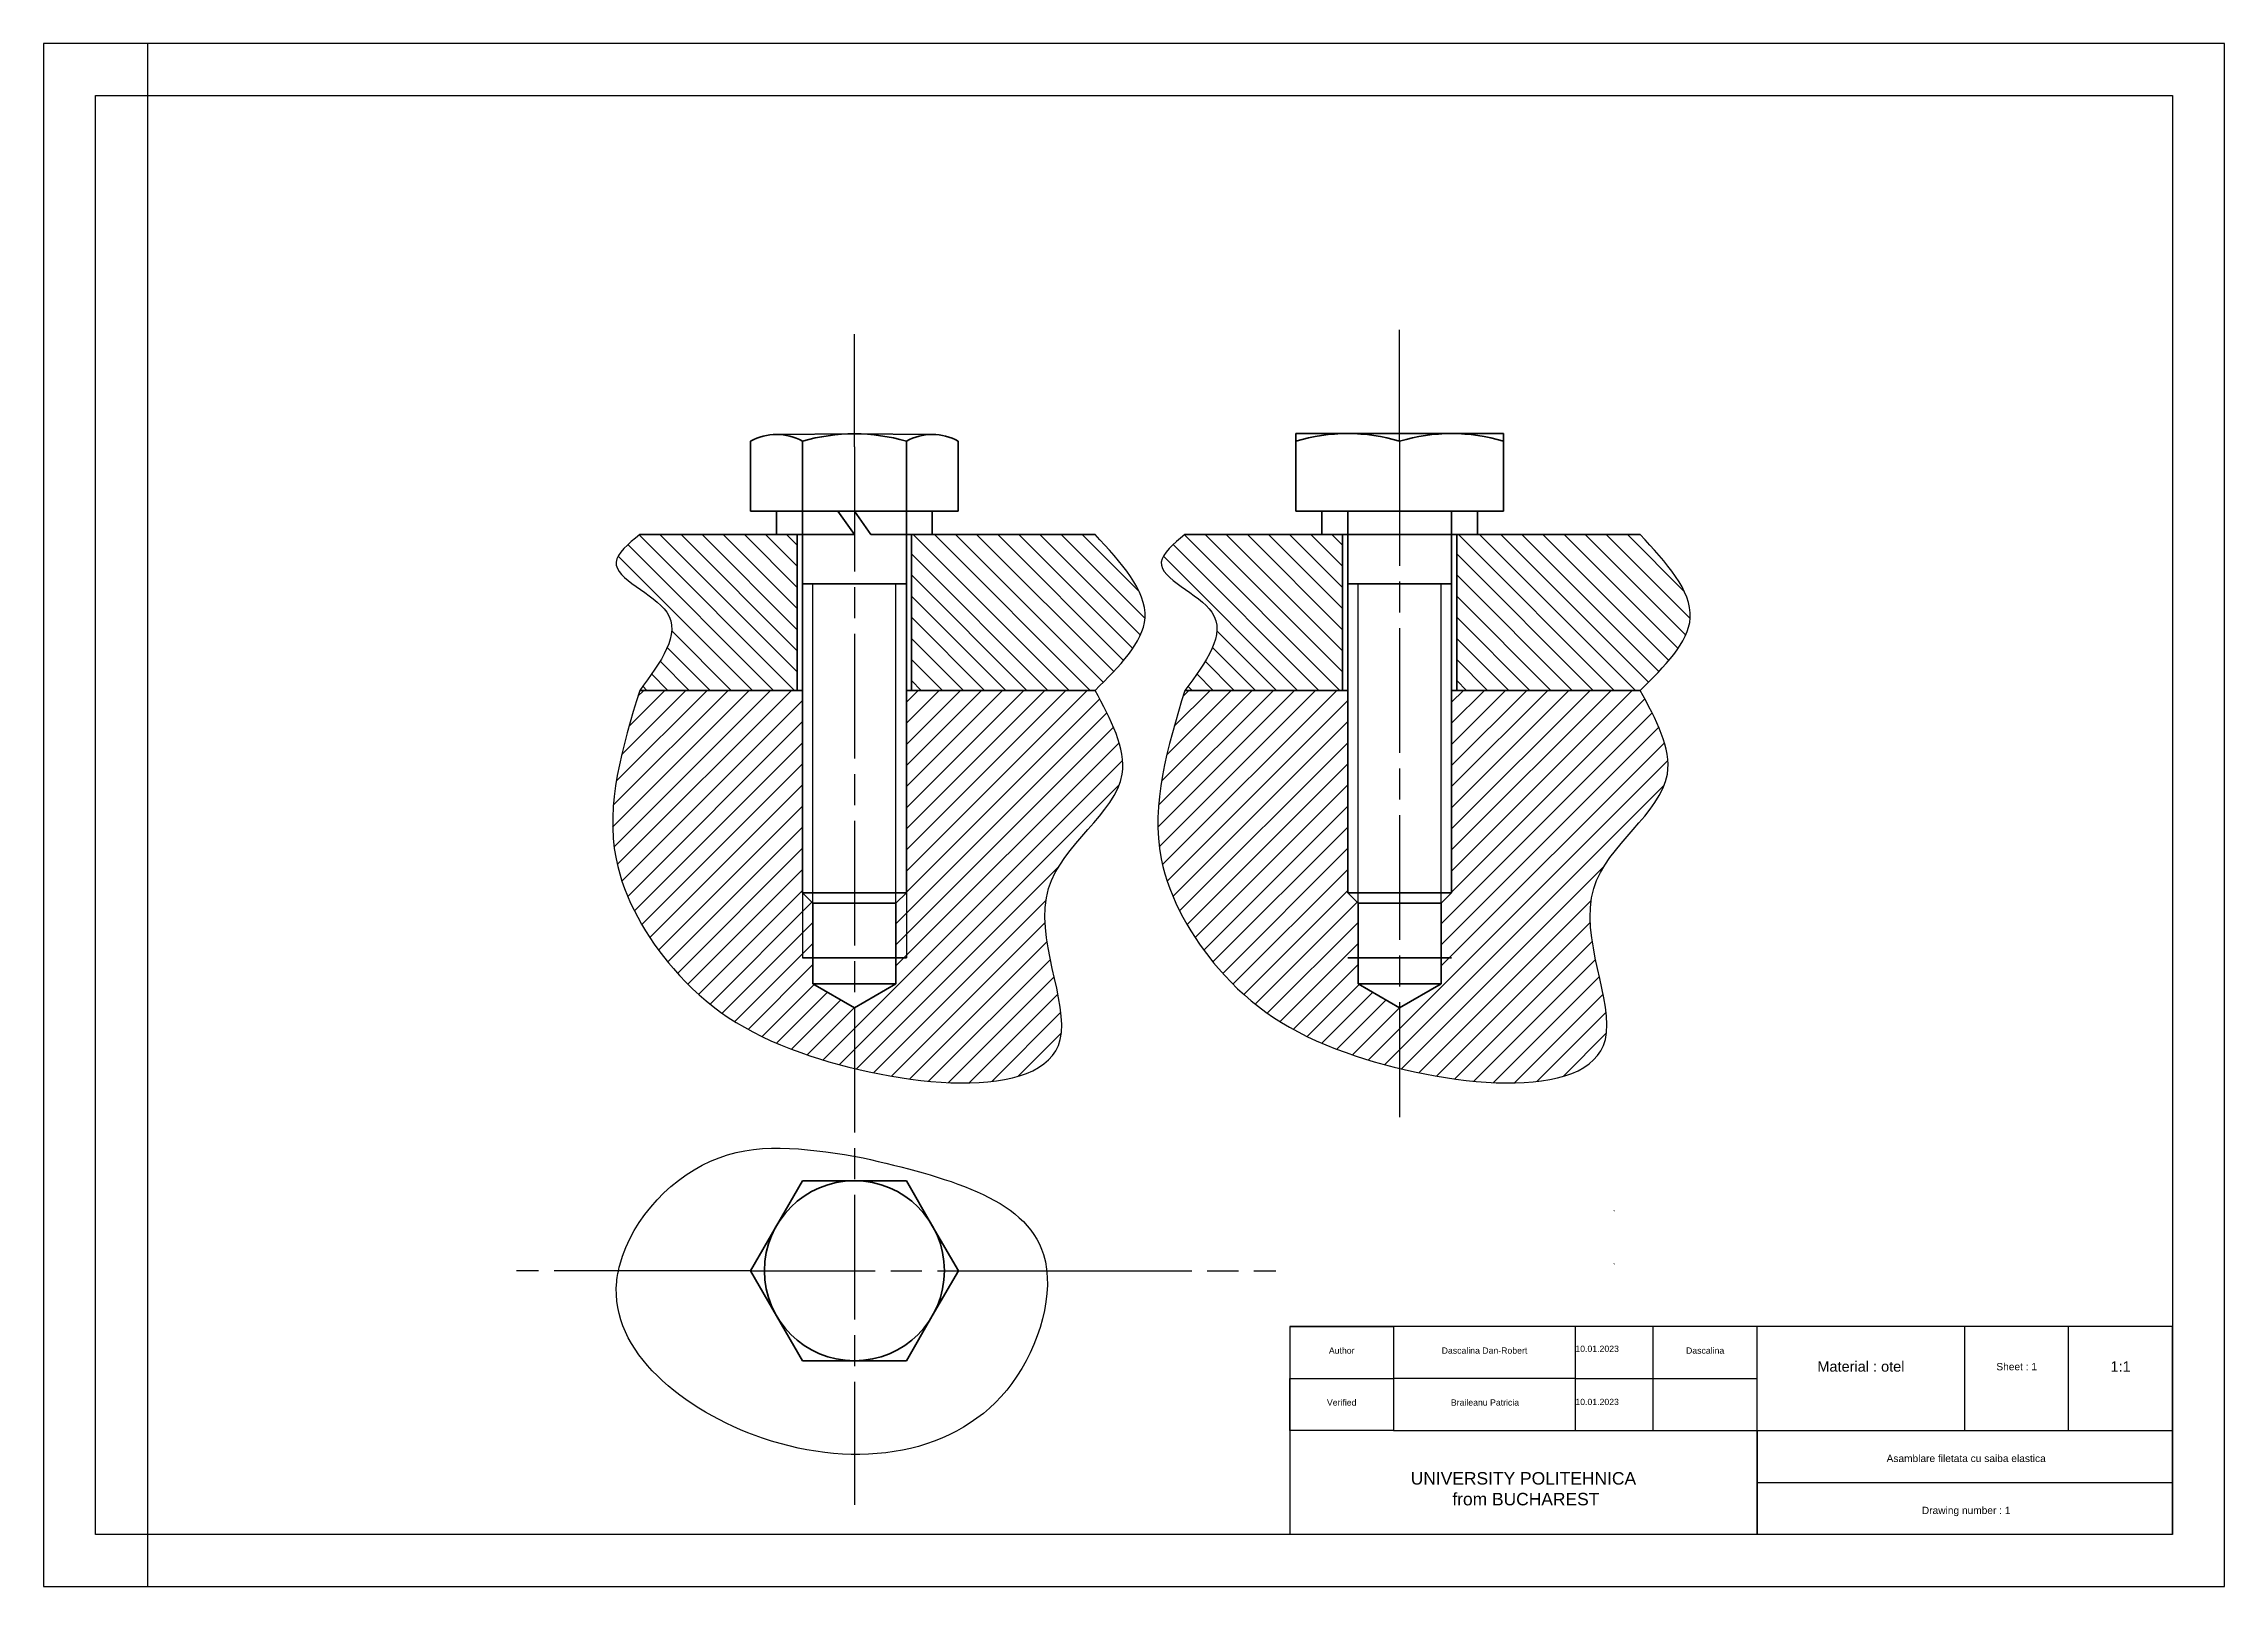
# Model space of a CAD drawing. Header units: inches. Extents: x 0 to 420, y 0 to 297.
import ezdxf

# ---------------------------------------------------------------- set-up
doc = ezdxf.new("R2010")
doc.units = ezdxf.units.IN
doc.header["$MEASUREMENT"] = 0
doc.linetypes.add('ACAD_ISO08W100', pattern=[36, 24, -3, 6, -3])
for name, color, linetype in [('chenar', 250, 'Continuous'), ('linie subtire', 252, 'Continuous'), ('sectiune', 80, 'ACAD_ISO08W100')]:
    doc.layers.add(name, color=color, linetype=linetype)
doc.layers.add('Layer1', color=7, linetype='Continuous', lineweight=50)
doc.styles.get("Standard").update_dxf_attribs({"font": 'arial.ttf'})

msp = doc.modelspace()

# ---------------------------------------------------------------- hatches: boundary and pattern name
h = msp.add_hatch()
h.set_pattern_fill('ANSI31', color=256, scale=23, angle=90, style=0)
edge = h.paths.add_edge_path()
edge.add_line((145.16, 202.5), (141.16, 202.5))
edge.add_line((141.16, 202.5), (114.8, 202.5))
edge.add_spline(control_points=[(114.8, 202.5), (112.6, 200.68), (106.1, 195.28), (126.35, 188), (118.84, 177.92), (114.8, 172.5)], knot_values=[0, 0, 0, 0, 6.997215, 20.710658, 36.63164, 36.63164, 36.63164, 36.63164], degree=3, periodic=0)
edge.add_line((114.8, 172.5), (145.16, 172.5))
edge.add_line((145.16, 172.5), (145.16, 202.5))
edge = h.paths.add_edge_path()
edge.add_spline(control_points=[(202.51, 172.5), (207.17, 177.1), (216.97, 186.79), (207.49, 197.09), (202.51, 202.5)], knot_values=[0, 0, 0, 0, 16.944801, 35.65505, 35.65505, 35.65505, 35.65505], degree=3, periodic=0)
edge.add_line((202.51, 202.5), (171.16, 202.5))
edge.add_line((171.16, 202.5), (167.16, 202.5))
edge.add_line((167.16, 202.5), (167.16, 172.5))
edge.add_line((167.16, 172.5), (202.51, 172.5))
h = msp.add_hatch()
h.set_pattern_fill('ANSI31', color=256, scale=23, angle=90, style=0)
h.set_pattern_definition([(135, (105, 1e-14), (-2.032932, -2.032932), [])])
edge = h.paths.add_edge_path()
edge.add_line((250.16, 202.5), (246.16, 202.5))
edge.add_line((246.16, 202.5), (219.8, 202.5))
edge.add_spline(control_points=[(219.8, 202.5), (217.6, 200.68), (211.1, 195.28), (231.35, 188), (223.84, 177.92), (219.8, 172.5)], knot_values=[0, 0, 0, 0, 6.997215, 20.710658, 36.63164, 36.63164, 36.63164, 36.63164], degree=3, periodic=0)
edge.add_line((219.8, 172.5), (250.16, 172.5))
edge.add_line((250.16, 172.5), (250.16, 202.5))
edge = h.paths.add_edge_path()
edge.add_spline(control_points=[(307.51, 172.5), (312.17, 177.1), (321.97, 186.79), (312.49, 197.09), (307.51, 202.5)], knot_values=[0, 0, 0, 0, 16.944801, 35.65505, 35.65505, 35.65505, 35.65505], degree=3, periodic=0)
edge.add_line((307.51, 202.5), (276.16, 202.5))
edge.add_line((276.16, 202.5), (272.16, 202.5))
edge.add_line((272.16, 202.5), (272.16, 172.5))
edge.add_line((272.16, 172.5), (307.51, 172.5))
h = msp.add_hatch()
h.set_pattern_fill('ANSI31', color=256, scale=23, style=0)
edge = h.paths.add_edge_path()
edge.add_line((146.16, 172.5), (145.16, 172.5))
edge.add_line((145.16, 172.5), (114.8, 172.5))
edge.add_spline(control_points=[(114.8, 172.5), (111.47, 161.56), (105.72, 142.66), (121.59, 115.64), (137.17, 105.13), (152.54, 100.58), (156.16, 99.7)], knot_values=[0, 0, 0, 0, 32.766913, 56.600917, 86.004742, 94.685524, 94.685524, 94.685524, 94.685524], degree=3, periodic=0)
edge.add_line((156.16, 99.7), (156.16, 111.38))
edge.add_line((156.16, 111.38), (148.16, 116))
edge.add_line((148.16, 116), (148.16, 121))
edge.add_line((148.16, 121), (148.16, 131.5))
edge.add_line((148.16, 131.5), (146.16, 133.5))
edge.add_line((146.16, 133.5), (146.16, 172.5))
edge = h.paths.add_edge_path()
edge.add_line((166.16, 133.5), (164.16, 131.5))
edge.add_line((164.16, 131.5), (164.16, 121))
edge.add_line((164.16, 121), (164.16, 116))
edge.add_line((164.16, 116), (156.16, 111.38))
edge.add_line((156.16, 111.38), (156.16, 99.7))
edge.add_spline(control_points=[(156.16, 99.7), (173.4, 95.54), (207.3, 94.74), (184.53, 136.15), (213.18, 152.64), (205.52, 166.9), (202.51, 172.5)], knot_values=[94.685524, 94.685524, 94.685524, 94.685524, 136.022693, 165.213316, 191.408292, 208.349864, 208.349864, 208.349864, 208.349864], degree=3, periodic=0)
edge.add_line((202.51, 172.5), (166.16, 172.5))
edge.add_line((166.16, 172.5), (166.16, 133.5))
h = msp.add_hatch()
h.set_pattern_fill('ANSI31', color=256, scale=23, style=0)
h.set_pattern_definition([(45, (105, 1e-14), (-2.032932, 2.032932), [])])
edge = h.paths.add_edge_path()
edge.add_line((251.16, 172.5), (250.16, 172.5))
edge.add_line((250.16, 172.5), (219.8, 172.5))
edge.add_spline(control_points=[(219.8, 172.5), (216.47, 161.56), (210.72, 142.66), (226.59, 115.64), (242.17, 105.13), (257.54, 100.58), (261.16, 99.7)], knot_values=[0, 0, 0, 0, 32.766913, 56.600917, 86.004742, 94.685524, 94.685524, 94.685524, 94.685524], degree=3, periodic=0)
edge.add_line((261.16, 99.7), (261.16, 111.38))
edge.add_line((261.16, 111.38), (253.16, 116))
edge.add_line((253.16, 116), (253.16, 121))
edge.add_line((253.16, 121), (253.16, 131.5))
edge.add_line((253.16, 131.5), (251.16, 133.5))
edge.add_line((251.16, 133.5), (251.16, 172.5))
edge = h.paths.add_edge_path()
edge.add_spline(control_points=[(261.16, 99.7), (278.4, 95.54), (312.3, 94.74), (289.53, 136.15), (318.18, 152.64), (310.52, 166.9), (307.51, 172.5)], knot_values=[94.685524, 94.685524, 94.685524, 94.685524, 136.022693, 165.213316, 191.408292, 208.349864, 208.349864, 208.349864, 208.349864], degree=3, periodic=0)
edge.add_line((307.51, 172.5), (271.16, 172.5))
edge.add_line((271.16, 172.5), (271.16, 133.5))
edge.add_line((271.16, 133.5), (269.16, 131.5))
edge.add_line((269.16, 131.5), (269.16, 121))
edge.add_line((269.16, 121), (269.16, 116))
edge.add_line((269.16, 116), (261.16, 111.38))
edge.add_line((261.16, 111.38), (261.16, 99.7))

# ---------------------------------------------------------------- linework, layer by layer
for p, q in [((10, 287), (410, 287)), ((10, 10), (10, 287)), ((410, 287), (410, 10)), ((146.16, 207), (141.16, 207)), ((156.16, 207), (146.16, 207)), ((176.16, 207), (166.16, 207)), ((166.16, 207), (171.16, 207)), ((251.16, 207), (246.16, 207)), ((246.16, 207), (257.99, 207)), ((261.16, 207), (251.16, 207)), ((261.16, 207), (281.16, 207)), ((281.16, 207), (271.16, 207)), ((271.16, 207), (276.16, 207)), ((146.16, 202.5), (146.16, 133.5)), ((146.16, 202.5), (146.16, 193)), ((146.16, 202.5), (146.16, 172.5)), ((166.16, 202.5), (166.16, 172.5)), ((251.16, 133.5), (251.16, 202.5)), ((251.16, 202.5), (251.16, 193)), ((251.16, 202.5), (251.16, 172.5)), ((271.16, 202.5), (271.16, 172.5)), ((146.16, 172.5), (145.16, 172.5)), ((166.16, 172.5), (167.16, 172.5)), ((251.16, 172.5), (250.16, 172.5)), ((271.16, 172.5), (272.16, 172.5)), ((410, 50), (240, 50)), ((240, 50), (240, 10)), ((240, 50), (260, 50)), ((260, 50), (260, 30)), ((295, 40), (295, 50)), ((310, 30), (310, 50)), ((330, 30), (330, 50)), ((370, 30), (370, 50)), ((390, 30), (390, 50)), ((410, 10), (410, 50)), ((240, 30), (240, 40)), ((240, 40), (260, 40)), ((295, 40), (260, 40)), ((295, 30), (295, 40)), ((295, 40), (310, 40)), ((310, 40), (330, 40)), ((260, 30), (240, 30)), ((260, 30), (295, 30)), ((295, 30), (310, 30)), ((310, 30), (330, 30)), ((330, 30), (370, 30)), ((330, 30), (330, 10)), ((330, 10), (330, 30)), ((370, 30), (390, 30)), ((390, 30), (410, 30)), ((330, 10), (330, 20)), ((330, 20), (410, 20)), ((410, 10), (10, 10)), ((330, 10), (330, 10)), ((0, 0), (10, 0))]:
    msp.add_line(p, q)
msp.add_arc((251.16, 187.3), 34.64, 205.2294, 205.2972)
for points in [[(114.8, 202.5), (110.26, 197.18), (120.01, 187.54), (114.8, 172.5)], [(202.51, 172.5), (212.13, 186.45), (202.51, 202.5)], [(219.8, 202.5), (215.26, 197.18), (225.01, 187.54), (219.8, 172.5)], [(307.51, 172.5), (317.13, 186.45), (307.51, 202.5)], [(114.8, 172.5), (110.24, 140.05), (121.28, 118.93), (145.83, 102.75), (195.79, 105.25), (193.54, 134.35), (207.72, 156.38), (202.51, 172.5)], [(219.8, 172.5), (215.24, 140.05), (226.28, 118.93), (250.83, 102.75), (300.79, 105.25), (298.54, 134.35), (312.72, 156.38), (307.51, 172.5)], [(157.81, 82.52), (130.09, 82.52), (110.98, 61.86), (110.38, 58.64), (138.45, 28.54), (186.48, 39.05), (192.57, 63.89), (157.81, 82.52)]]:
    msp.add_spline(points, degree=3)
at = {"layer": 'chenar'}
for q in [(20, 0), (20, 297), (20, 227)]:
    msp.add_line((20, 297), q, dxfattribs=at)
msp.add_lwpolyline([(0, 0), (420, 0), (420, 297), (0, 297)], close=True, dxfattribs=at)
at = {"layer": 'Layer1'}
for p, q in [((136.16, 220.46), (136.16, 207)), ((141.09, 221.77), (155.91, 221.87)), ((146.16, 207), (146.16, 220.46)), ((155.91, 221.87), (171.23, 221.77)), ((166.16, 207), (166.16, 220.46)), ((176.16, 207), (176.16, 220.46)), ((251.16, 221.94), (241.16, 221.94)), ((241.16, 220.46), (241.16, 221.94)), ((241.16, 220.46), (241.16, 207)), ((251.16, 221.94), (271.16, 221.94)), ((271.16, 221.94), (281.16, 221.94)), ((281.16, 220.46), (281.16, 221.94)), ((281.16, 207), (281.16, 220.46)), ((136.16, 207), (176.16, 207)), ((141.16, 207), (141.16, 202.5)), ((141.16, 207), (152.99, 207)), ((146.16, 207), (146.16, 202.5)), ((152.99, 207), (156.16, 202.5)), ((159.33, 202.5), (156.16, 207)), ((166.16, 207), (166.16, 202.5)), ((171.16, 207), (171.16, 202.5)), ((281.16, 207), (241.16, 207)), ((246.16, 207), (246.16, 202.5)), ((251.16, 207), (251.16, 202.5)), ((271.16, 207), (271.16, 202.5)), ((276.16, 207), (276.16, 202.5)), ((141.16, 202.5), (114.8, 202.5)), ((141.16, 202.5), (156.16, 202.5)), ((145.16, 172.5), (145.16, 202.5)), ((146.16, 133.5), (146.16, 202.5)), ((171.16, 202.5), (159.33, 202.5)), ((166.16, 202.5), (166.16, 133.5)), ((167.16, 172.5), (167.16, 202.5)), ((171.16, 202.5), (202.51, 202.5)), ((246.16, 202.5), (219.8, 202.5)), ((246.16, 202.5), (261.16, 202.5)), ((250.16, 172.5), (250.16, 202.5)), ((251.16, 202.5), (251.16, 133.5)), ((261.16, 202.5), (264.33, 202.5)), ((276.16, 202.5), (264.33, 202.5)), ((271.16, 202.5), (271.16, 133.5)), ((272.16, 172.5), (272.16, 202.5)), ((276.16, 202.5), (307.51, 202.5)), ((146.16, 193), (166.16, 193)), ((251.16, 193), (271.16, 193)), ((146.16, 172.5), (114.8, 172.5)), ((166.16, 172.5), (202.51, 172.5)), ((251.16, 172.5), (219.8, 172.5)), ((271.16, 172.5), (307.51, 172.5)), ((148.16, 131.5), (146.16, 133.5)), ((146.16, 133.5), (166.16, 133.5)), ((148.16, 131.5), (164.16, 131.5)), ((148.16, 131.5), (148.16, 121)), ((164.16, 131.5), (166.16, 133.5)), ((164.16, 131.5), (164.16, 121)), ((253.16, 131.5), (251.16, 133.5)), ((251.16, 133.5), (271.16, 133.5)), ((253.16, 131.5), (269.16, 131.5)), ((253.16, 131.5), (253.16, 121)), ((269.16, 131.5), (271.16, 133.5)), ((269.16, 131.5), (269.16, 121)), ((148.16, 121), (146.16, 121)), ((164.16, 121), (148.16, 121)), ((148.16, 121), (148.16, 116)), ((164.16, 121), (164.16, 116)), ((164.16, 121), (166.16, 121)), ((253.16, 121), (251.16, 121)), ((269.16, 121), (253.16, 121)), ((253.16, 121), (253.16, 116)), ((269.16, 121), (269.16, 116)), ((269.16, 121), (271.16, 121)), ((164.16, 116), (148.16, 116)), ((156.16, 111.38), (148.16, 116)), ((164.16, 116), (156.16, 111.38)), ((269.16, 116), (253.16, 116)), ((261.16, 111.38), (253.16, 116)), ((269.16, 116), (261.16, 111.38)), ((146.16, 78.09), (141.16, 69.43)), ((156.16, 78.09), (146.16, 78.09)), ((156.16, 78.09), (166.16, 78.09)), ((166.16, 78.09), (171.16, 69.43)), ((136.15, 60.75), (141.16, 69.43)), ((176.17, 60.75), (171.16, 69.43)), ((141.16, 52.09), (136.15, 60.75)), ((171.16, 52.09), (176.17, 60.75)), ((146.16, 43.43), (141.16, 52.09)), ((166.16, 43.43), (171.16, 52.09)), ((156.16, 43.43), (146.16, 43.43)), ((156.16, 43.43), (166.16, 43.43))]:
    msp.add_line(p, q, dxfattribs=at)
msp.add_circle((156.16, 60.76), 17.33, dxfattribs=at)
for centre, radius, start, end in [((141.16, 211.59), 10.18, 60.5901, 119.4099), ((156.16, 185.83), 36.05, 73.894, 106.106), ((171.16, 211.59), 10.18, 60.5901, 119.4099), ((251.16, 187.3), 34.64, 73.2184, 106.7816), ((271.16, 187.3), 34.64, 73.2184, 106.7816)]:
    msp.add_arc(centre, radius, start, end, dxfattribs=at)
at = {"layer": 'linie subtire'}
for p, q in [((148.16, 131.5), (148.16, 193)), ((164.16, 131.5), (164.16, 193)), ((253.16, 131.5), (253.16, 193)), ((269.16, 131.5), (269.16, 193)), ((146.16, 133.5), (146.16, 121)), ((166.16, 133.5), (166.16, 121))]:
    msp.add_line(p, q, dxfattribs=at)
at = {"layer": 'sectiune'}
for p, q in [((156.16, 219.38), (156.16, 241.09)), ((261.16, 220.46), (261.16, 241.89)), ((156.16, 219.38), (156.16, 35.71)), ((261.16, 220.46), (261.16, 90.35)), ((122.34, 60.75), (91.09, 60.75)), ((136.15, 60.75), (122.34, 60.75)), ((136.15, 60.75), (176.17, 60.75)), ((176.17, 60.75), (197.11, 60.75)), ((197.11, 60.75), (237.31, 60.75)), ((156.16, 35.71), (156.16, 15.69))]:
    msp.add_line(p, q, dxfattribs=at)

# ---------------------------------------------------------------- texts
for s, width, heights, insert, char_height, attachment_point in [('\\pxqr;\\P\\pq*;`\\P\\pqc;\\P\\P\\P\\P\\P\\P\\P\\P\\P\\P\\pqj;^I\\P\\pq*;\\P\\pqj;10.01.2023', 15, [0], (302.5, 59.74), 1.2, 5), ('\\pxqr;\\P\\pq*;`\\P\\pqc;\\P\\P\\P\\P\\P\\P\\P\\P\\P\\P\\pqj;^I\\P\\pq*;\\P\\pqj;10.01.2023', 15, [0], (302.5, 49.5), 1.2, 5), ('^I\\P\\P\\pxqc;Author', 20, [0], (240, 50), 1.2, 1), ('\\pxqc;\\P\\PDascalina Dan-Robert', 35, [0], (260, 50), 1.2, 1), ('\\pxqc;\\P\\PDascalina', 20, [0], (310, 50), 1.2, 1), ('\\P\\P\\pxqc;Material : otel', 40, [0], (330, 50), 2, 1), ('\\P\\P\\P\\pxqc;Sheet : 1', 20, [0], (370, 50), 1.4, 1), ('\\pxqc;\\P\\P1:1', 20, [0], (390, 50), 2, 1), ('\\P\\P\\pxqc;Verified', 20, [0], (240, 40), 1.2, 1), ('\\pxqc;\\P\\PBraileanu Patricia', 35.1949, [10.57], (260, 40), 1.2, 1), (' \\P\\P\\pxqc;^IAsamblare filetata cu saiba elastica', 80, [0], (330, 30), 1.4, 1), ('\\P\\pxqc;\\PUNIVERSITY POLITEHNICA\\P from BUCHAREST', 90, [0], (240, 30), 2.4, 1), ('\\P\\P\\pxqc;^IDrawing number : 1', 80, [0], (330, 20), 1.4, 1)]:
    msp.add_mtext_dynamic_manual_height_columns(s, width=width, gutter_width=1, heights=heights, dxfattribs=dict(insert=insert, char_height=char_height, attachment_point=attachment_point))

doc.saveas('drawing.dxf')
